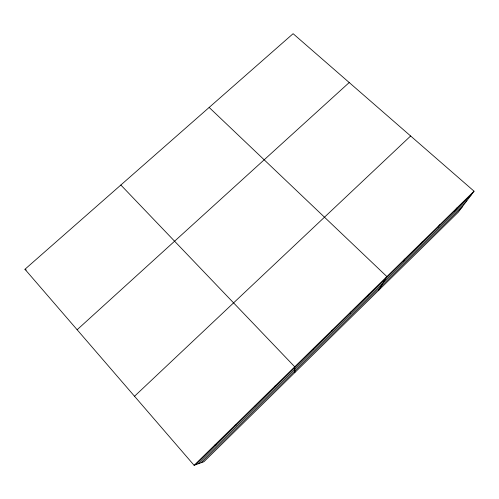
<?xml version="1.0" encoding="UTF-8"?>
<svg xmlns="http://www.w3.org/2000/svg" width="499" height="499" viewBox="0 0 499 499"><rect width="100%" height="100%" fill="white"/><g stroke="black" fill="none" stroke-linecap="round" stroke-linejoin="round"><path stroke-width="0.75" d="M313.297 349.55L313.565 348.333M331.654 331.573L332.203 330.089M349.811 313.79L350.629 312.043M367.763 296.206L368.848 294.198M378.591 290.381L386.868 276.558L209.15 107.441M403.086 261.607L404.689 259.106M420.457 244.591L422.316 241.847M437.642 227.756L439.75 224.775M454.645 211.102L456.99 207.89M474.05 191.192L458.219 212.268L203.916 461.737L194.105 465.311L24.95 269.267L293.106 33.689L474.05 191.192L194.105 465.311M195.714 464.725L471.468 194.622M198.577 463.683L466.864 200.76M201.359 462.667L462.367 206.748M134.518 396.256L410.633 135.99M77.133 329.745L349.225 82.535M214.713 445.133L215.986 444.865M235.073 425.198L236.021 425.242M255.189 405.5L255.825 405.849M24.95 269.267L26.241 270.021M120.845 185.017L294.716 366.79L294.847 372.535M275.068 386.033L275.392 386.681"/></g></svg>
